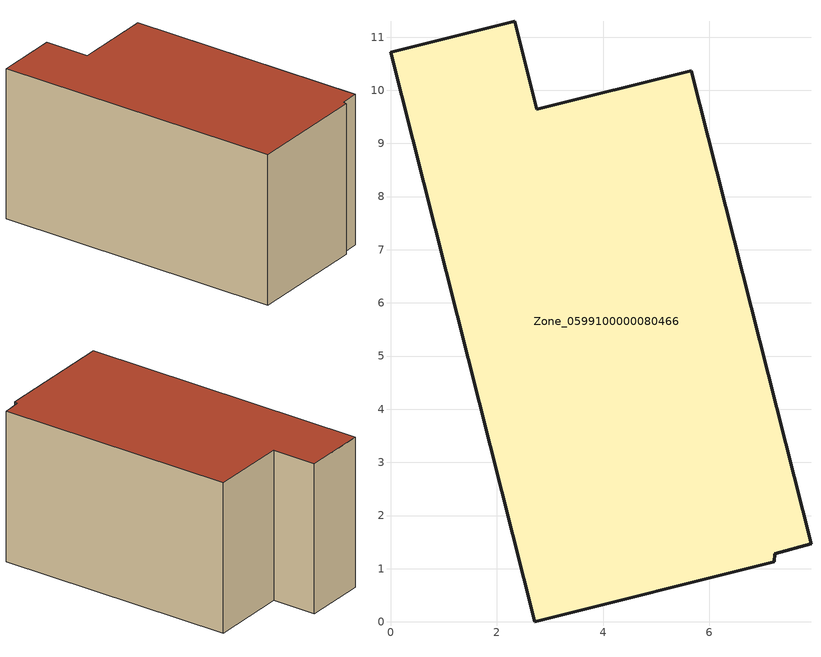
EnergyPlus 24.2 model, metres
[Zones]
Zone_0599100000080466
 floor ground (C_G): 7.91,1.47 7.23,1.28 7.22,1.13 2.71,0 0,10.71 2.34,11.3 2.75,9.64 5.66,10.37 z0
 wall outside (C_F): 7.91,1.47 5.66,10.37 2.75,9.64 2.34,11.3 0,10.71 2.71,0 7.22,1.13 7.23,1.28 7.91,1.47 z0:5.84
 roof outside (C_R): 7.23,1.28 7.91,1.47 5.66,10.37 2.75,9.64 2.34,11.3 0,10.71 2.71,0 7.22,1.13 z5.84
[BUILDING]
Pand.0599100000080466: North Axis=0; Terrain=City; Loads Convergence Tolerance Value=0.04; Temperature Convergence Tolerance Value=0.4; Solar Distribution=FullExterior; Maximum Number of Warmup Days=25; Minimum Number of Warmup Days=1
[Site:Location]
Rotterdam.The.Hague.AP_ZH_NLD Design_Conditions: Latitude=51.96; Longitude=4.45; Time Zone=1; Elevation=-4.5
[SITE:GROUNDTEMPERATURE:BUILDINGSURFACE]
18, 18, 18, 18, 18, 18, 18, 18, 18, 18, 18, 18
[MATERIAL] Thermal Absorptance=0.9; Solar Absorptance=0.7; Visible Absorptance=0.7
Name | Roughness | Thickness | Conductivity | Density | Specific Heat
G.TI.1975-1991 | MediumSmooth | 0.15 | 0.288461 | 540 | 1210
F.TI.1975-1991 | Rough | 0.3 | 0.230769 | 1920 | 840
R.TI.1975-1991 | MediumRough | 0.2 | 0.153846 | 1500 | 1000
[CONSTRUCTION]
C_G: G.TI.1975-1991
C_F: F.TI.1975-1991
C_R: R.TI.1975-1991
[ZONE]
Zone_0599100000080466: Type=1; Multiplier=1; Ceiling Height=Autocalculate; Volume=Autocalculate; Floor Area=autocalculate; Part of Total Floor Area=Yes
[ZONEINFILTRATION:DESIGNFLOWRATE]
Infil_Zone_0599100000080466: Zone or ZoneList or Space or SpaceList=Zone_0599100000080466; Schedule=AlwaysOn; Design Flow Rate Calculation Method=Flow/Area; Flow Rate per Floor Area=0.003; Constant Term Coefficient=1; Temperature Term Coefficient=0; Velocity Term Coefficient=0; Velocity Squared Term Coefficient=0
[HVACTEMPLATE:ZONE:IDEALLOADSAIRSYSTEM]
Zone_0599100000080466: Maximum Heating Supply Air Temperature=50; Minimum Cooling Supply Air Temperature=13; Maximum Heating Supply Air Humidity Ratio=0.0156; Minimum Cooling Supply Air Humidity Ratio=0.0077; Heating Limit=NoLimit; Cooling Limit=NoLimit; Dehumidification Control Type=ConstantSensibleHeatRatio; Cooling Sensible Heat Ratio=0.7; Dehumidification Setpoint=60; Humidification Control Type=None; Humidification Setpoint=30; Outdoor Air Method=None; Outdoor Air Flow Rate per Person=0.00944; Outdoor Air Flow Rate per Zone Floor Area=0; Outdoor Air Flow Rate per Zone=0; Demand Controlled Ventilation Type=None; Outdoor Air Economizer Type=NoEconomizer; Heat Recovery Type=None; Sensible Heat Recovery Effectiveness=0.7; Latent Heat Recovery Effectiveness=0.65
[ZONECONTROL:THERMOSTAT]
ThermostatControl_Zone_0599100000080466: Zone or ZoneList=Zone_0599100000080466; Control Type Schedule=DualSetpointControlType; Control 1=Thermostat_Zone_0599100000080466; Temperature Difference Between Cutout And Setpoint=0
[THERMOSTATSETPOINT:DUALSETPOINT]
Thermostat_Zone_0599100000080466: Heating Setpoint Temperature Schedule=HeatingSetpoint_Zone_0599100000080466; Cooling Setpoint Temperature Schedule=CoolingSetpoint_Zone_0599100000080466
[SCHEDULE:COMPACT]
HeatingSetpoint_Zone_0599100000080466: Through: 12/31, For: AllDays, Until: 24:00, 21
CoolingSetpoint_Zone_0599100000080466: Through: 12/31, For: AllDays, Until: 24:00, 24
DualSetpointControlType: Through: 12/31, For: AllDays, Until: 24:00, 4
AlwaysOn: Through: 12/31, For: AllDays, Until: 24:00, 1
